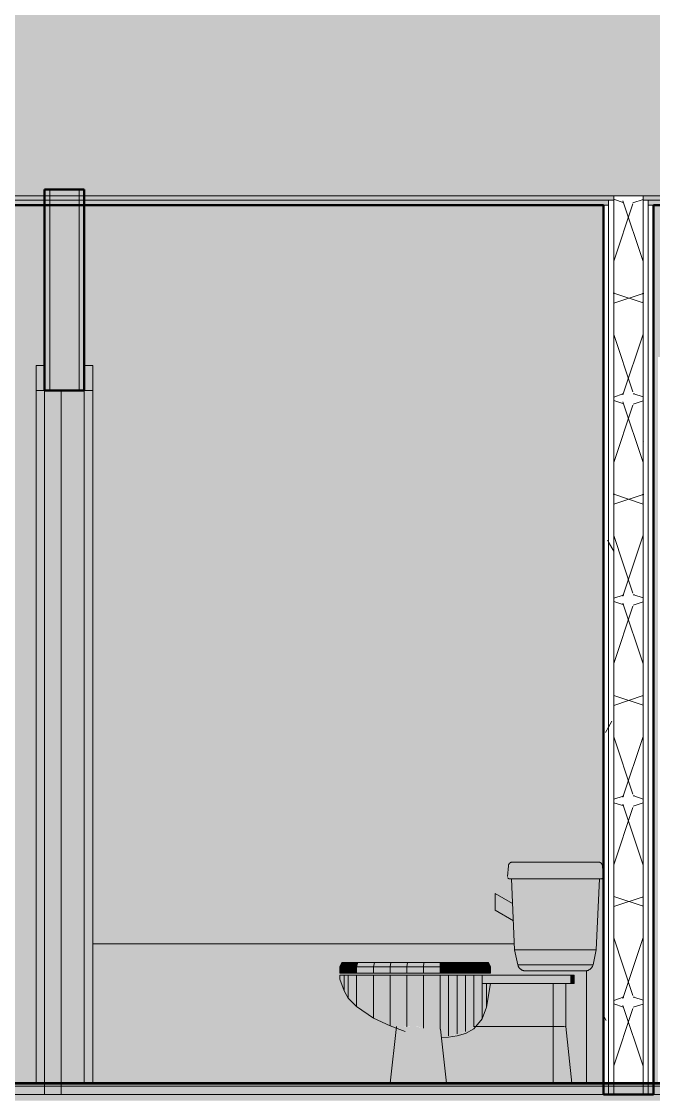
# Model space of a CAD drawing. Header units: inches. Extents: x 9566 to 17067, y -226 to 532.
# Drawn here: x 16125.5 to 16201, y 120 to 248.1 of the extents above; entities that cross this region are included whole.
import ezdxf

# ---------------------------------------------------------------- set-up
doc = ezdxf.new("R2010")
doc.units = ezdxf.units.IN
doc.header["$MEASUREMENT"] = 0
for name, color, linetype, lineweight in [('0-2', 7, 'Continuous', 9), ('0-3', 130, 'Continuous', 5), ('A-AREA-PATT-1', 41, 'Continuous', 9), ('A-AREA-PATT-3', 254, 'Continuous', 9), ('A-DOOR-3', 8, 'Continuous', 9), ('A-DOOR-4', 90, 'Continuous', 20), ('A-DOOR-FRAM-2', 7, 'Continuous', 9), ('A-DOOR-FRAM-3', 8, 'Continuous', 9), ('A-DOOR-FRAM-4', 90, 'Continuous', 20), ('A-FLOR-1', 192, 'Continuous', 5), ('A-FLOR-2', 192, 'Continuous', 50), ('A-FLOR-MCUT', 51, 'Continuous', 13), ('A-FLOR-PATT-1', 8, 'Continuous', 9), ('A-WALL', 113, 'Continuous', 13), ('A-WALL-1', 250, 'Continuous', 50), ('A-WALL-2', 10, 'Continuous', 13), ('A-WALL-PATT-1', 111, 'Continuous', 9), ('I-WALL-2', 2, 'Continuous', 50), ('P-SANR-FIXT-1', 8, 'Continuous', 9), ('P-SANR-FIXT-2', 7, 'Continuous', 9), ('P-SANR-FIXT-4', 50, 'Continuous', 9)]:
    doc.layers.add(name, color=color, linetype=linetype, lineweight=lineweight)
pattern_1 = [(0, (16029.952, 59.024), (38.4, 9.6), [1.584, -27.216, 1.584, -27.216, -153.6]), (0, (16029.952, 59.024), (38.4, 9.6), [-57.6, 1.584, -56.016, 1.584, -27.216, -67.2]), (0, (16029.952, 59.024), (38.4, 9.6), [-144, 1.584, -17.616, 1.584, -46.416]), (120, (16044.352, 63.824), (-27.513844, 28.455376), [1.584, -27.216, 1.584, -27.216, -153.6]), (120, (16044.352, 63.824), (-27.513844, 28.455376), [-57.6, 1.584, -56.016, 1.584, -27.216, -67.2]), (120, (16044.352, 63.824), (-27.513844, 28.455376), [-144, 1.584, -17.616, 1.584, -46.416]), (240, (16049.152, 83.024), (-10.886156, -38.055376), [1.584, -27.216, 1.584, -27.216, -153.6]), (240, (16049.152, 83.024), (-10.886156, -38.055376), [-57.6, 1.584, -56.016, 1.584, -27.216, -67.2]), (240, (16049.152, 83.024), (-10.886156, -38.055376), [-144, 1.584, -17.616, 1.584, -46.416])]
pattern_2 = [(161.57, (16030.552, 59.624), (-4.8003375, -0.0004146), [0, -34.152, 3.792, 0]), (18.43, (16029.352, 59.624), (-4.8003375, 0.0004146), [0, -34.152, 3.792, 0]), (108.43, (16030.552, 59.624), (2.3991322, -12.001051), [11.382, -26.562]), (71.57, (16029.352, 59.624), (2.3991322, 12.001051), [11.382, -26.562])]

# ---------------------------------------------------------------- blocks, each defined once
blk = doc.blocks.new('Single-Flush - 32_ x 84_-1372863-BUILDING SECTION - NORTH_SOUTH - LOOKING WEST')
at = {"layer": 'A-DOOR-3'}
blk.add_hatch(color=256, dxfattribs=at).paths.add_polyline_path([(3357.37, 121.37), (3357.37, 204), (3355.37, 204), (3355.37, 121.37)], flags=0)
at = {"layer": 'A-DOOR-FRAM-3'}
for points in [[(3355.37, 204), (3355.37, 207), (3354.37, 207), (3354.37, 204)], [(3361.12, 204), (3361.12, 207), (3360.12, 207), (3360.12, 204)], [(3355.27, 121.37), (3355.37, 121.37), (3355.37, 204), (3354.37, 204), (3354.37, 121.37)], [(3361.12, 121.37), (3361.12, 204), (3360.12, 204), (3360.12, 121.37)]]:
    blk.add_hatch(color=256, dxfattribs=at).paths.add_polyline_path(points, flags=0)
at = {"layer": 'A-DOOR-4'}
for p, q in [((3357.37, 204), (3355.37, 204)), ((3355.37, 204), (3355.37, 120)), ((3357.37, 120), (3357.37, 204)), ((3355.37, 120), (3357.37, 120))]:
    blk.add_line(p, q, dxfattribs=at)
at = {"layer": 'A-DOOR-FRAM-2'}
for p, q in [((3354.37, 121.37), (3354.37, 204)), ((3360.12, 121.37), (3360.12, 204)), ((3361.12, 204), (3361.12, 121.37))]:
    blk.add_line(p, q, dxfattribs=at)
at = {"layer": 'A-DOOR-FRAM-4'}
for p, q in [((3354.37, 207), (3354.37, 204)), ((3355.37, 207), (3354.37, 207)), ((3355.37, 204), (3355.37, 207)), ((3361.12, 207), (3360.12, 207)), ((3360.12, 207), (3360.12, 204)), ((3361.12, 204), (3361.12, 207)), ((3354.37, 204), (3355.37, 204)), ((3360.12, 204), (3361.12, 204))]:
    blk.add_line(p, q, dxfattribs=at)
blk = doc.blocks.new('Toilet-Domestic-3D - Toilet-Domestic-3D-V63-BUILDING SECTION - NORTH_SOUTH - LOOKING WEST')
at = {"layer": 'P-SANR-FIXT-4'}
for points in [[(3414.2, 146.02), (3414.4, 146.02), (3414.4, 147.29), (3410.78, 147.29), (3410.67, 146.02), (3413.87, 146.02)], [(3414.28, 147.29), (3414.4, 147.29), (3414.4, 147.75), (3411.2, 147.7), (3411.06, 147.65), (3410.89, 147.37), (3410.96, 147.29), (3414.2, 147.29)], [(3421.65, 147.29), (3422.01, 147.29), (3421.93, 147.52), (3421.65, 147.72), (3421.49, 147.75), (3414.4, 147.72), (3414.4, 147.29), (3421.49, 147.29)], [(3422.12, 146.02), (3422.01, 147.29), (3414.4, 147.29), (3414.4, 146.02), (3421.65, 146.02)], [(3412.35, 145.75), (3414.4, 145.78), (3414.4, 146.02), (3410.67, 146.02), (3410.69, 145.92), (3410.88, 145.8), (3410.96, 145.77), (3411.38, 145.75), (3412.27, 145.76)], [(3421.87, 145.75), (3422.06, 145.83), (3422.12, 146.02), (3414.4, 146.02), (3414.4, 145.75), (3421.65, 145.75)], [(3411.75, 137.25), (3414.4, 137.25), (3414.4, 145.75), (3411.15, 145.75), (3411.53, 137.25), (3411.64, 137.25)], [(3420.12, 137.25), (3421.26, 137.25), (3421.65, 145.75), (3414.4, 145.75), (3414.4, 137.25)], [(3411.89, 135.49), (3414.4, 135.54), (3414.4, 137.25), (3411.53, 137.25), (3411.87, 135.59)], [(3416.15, 135.49), (3420.9, 135.49), (3421.26, 137.25), (3414.4, 137.25), (3414.4, 135.49)], [(3391.15, 135.25), (3391.37, 135.75), (3390.9, 135.75), (3390.65, 135.25), (3391.15, 135.25)], [(3391.37, 135.25), (3391.65, 135.25), (3391.85, 135.75), (3391.37, 135.75), (3391.15, 135.25)], [(3392.35, 135.25), (3392.65, 135.25), (3392.81, 135.75), (3391.85, 135.75), (3391.65, 135.25)], [(3394.65, 135.25), (3394.77, 135.75), (3392.81, 135.75), (3392.65, 135.25), (3394.65, 135.25)], [(3395.51, 135.25), (3396.65, 135.25), (3396.74, 135.75), (3394.77, 135.75), (3394.65, 135.25), (3395.05, 135.25)], [(3396.96, 135.25), (3398.65, 135.25), (3398.72, 135.75), (3396.74, 135.75), (3396.65, 135.25), (3396.74, 135.25)], [(3400.66, 135.25), (3400.66, 135.75), (3398.72, 135.75), (3398.65, 135.25), (3400.66, 135.25)], [(3400.66, 135.25), (3402.65, 135.25), (3402.65, 135.75), (3400.7, 135.75)], [(3403.64, 135.25), (3403.58, 135.75), (3402.65, 135.75), (3402.65, 135.25), (3403.61, 135.25)], [(3404.59, 135.25), (3404.65, 135.25), (3404.59, 135.75), (3403.61, 135.75), (3403.64, 135.25), (3404.52, 135.25)], [(3404.65, 135.25), (3405.65, 135.25), (3405.55, 135.75), (3404.59, 135.75), (3404.65, 135.25)], [(3406.49, 135.25), (3406.65, 135.25), (3406.45, 135.75), (3405.55, 135.75), (3405.65, 135.25), (3406.21, 135.25)], [(3406.92, 135.25), (3407.65, 135.25), (3407.43, 135.75), (3406.49, 135.75), (3406.65, 135.25)], [(3408.15, 135.25), (3407.91, 135.75), (3407.43, 135.75), (3407.65, 135.25), (3407.91, 135.25)], [(3408.15, 135.25), (3408.64, 135.25), (3408.4, 135.75), (3407.91, 135.75), (3408.15, 135.25)], [(3391.15, 134.5), (3391.15, 135.25), (3390.65, 135.24), (3390.65, 134.5)], [(3391.15, 134.5), (3391.65, 134.5), (3391.65, 135.25), (3391.15, 135.24)], [(3392.35, 134.5), (3392.65, 134.5), (3392.65, 135.25), (3391.65, 135.25), (3391.65, 134.5)], [(3394.65, 134.5), (3394.65, 135.25), (3392.65, 135.25), (3392.65, 134.5), (3393.08, 134.5)], [(3396.36, 134.5), (3396.65, 134.5), (3396.65, 135.25), (3394.65, 135.25), (3394.65, 134.5), (3395.88, 134.5)], [(3396.96, 134.5), (3398.65, 134.5), (3398.65, 135.25), (3396.65, 135.25), (3396.65, 134.5)], [(3398.9, 134.5), (3400.66, 134.5), (3400.66, 135.25), (3398.65, 135.25), (3398.65, 134.5)], [(3400.83, 134.5), (3402.65, 134.5), (3402.65, 135.25), (3400.66, 135.25), (3400.66, 134.5)], [(3403.64, 134.5), (3403.64, 135.25), (3402.65, 135.24), (3402.65, 134.5), (3403.58, 134.5)], [(3404.65, 134.5), (3404.65, 135.25), (3403.64, 135.25), (3403.64, 134.5), (3404.52, 134.5)], [(3405.33, 134.5), (3405.65, 134.5), (3405.65, 135.25), (3404.65, 135.25), (3404.65, 134.5)], [(3406.65, 134.5), (3406.65, 135.25), (3405.65, 135.25), (3405.65, 134.5), (3406.35, 134.5)], [(3407.13, 134.5), (3407.65, 134.5), (3407.65, 135.25), (3406.65, 135.25), (3406.65, 134.5), (3407.01, 134.5)], [(3407.65, 134.5), (3408.15, 134.5), (3408.15, 135.25), (3407.65, 135.24)], [(3408.15, 134.5), (3408.65, 134.5), (3408.64, 135.25), (3408.15, 135.24)], [(3414.01, 134.75), (3414.4, 134.8), (3414.4, 135.49), (3411.89, 135.49), (3412.17, 135.06), (3412.66, 134.8), (3413.3, 134.78), (3414, 134.75)], [(3414.4, 134.75), (3420.15, 134.8), (3420.36, 134.84), (3420.7, 135.11), (3420.9, 135.49), (3414.4, 135.49), (3414.4, 134.79)], [(3391.15, 132.42), (3391.15, 134.25), (3390.65, 134.25), (3390.66, 133.73), (3391.08, 132.6)], [(3391.65, 131.51), (3391.65, 134.25), (3391.15, 134.25), (3391.15, 132.42), (3391.59, 131.61)], [(3392.65, 130.57), (3392.65, 134.25), (3391.65, 134.25), (3391.65, 131.51), (3392.35, 130.85)], [(3394.65, 129.17), (3394.65, 134.25), (3392.65, 134.25), (3392.65, 130.57), (3394.25, 129.45)], [(3396.65, 128.25), (3396.65, 134.25), (3394.65, 134.25), (3394.65, 129.17), (3396.39, 128.37)], [(3397.43, 127.94), (3397.44, 127.96), (3397.68, 127.96), (3398, 128.03), (3398.65, 128.12), (3398.65, 134.25), (3396.65, 134.25), (3396.65, 128.25), (3396.97, 128.12)], [(3400.66, 127.97), (3400.66, 134.25), (3398.65, 134.25), (3398.65, 128.11), (3398.76, 128.12), (3399.76, 128.1), (3399.86, 128.11)], [(3402.65, 127.83), (3402.65, 134.25), (3400.66, 134.25), (3400.66, 127.97), (3401.15, 127.97), (3402.07, 127.88)], [(3402.77, 126.99), (3403.64, 127.07), (3403.64, 134.25), (3402.65, 134.25), (3402.68, 127.83), (3402.74, 127.24)], [(3403.64, 127.07), (3404.65, 127.22), (3404.65, 134.25), (3403.64, 134.25), (3403.64, 127.24)], [(3404.65, 127.22), (3405.65, 127.52), (3405.65, 134.25), (3404.65, 134.25), (3404.65, 127.26)], [(3405.65, 127.49), (3406.65, 128.07), (3406.65, 134.25), (3405.65, 134.25), (3405.65, 127.52)], [(3406.65, 128.05), (3406.72, 128.12), (3406.88, 128.14), (3407.65, 129.09), (3407.65, 134.25), (3406.65, 134.25), (3406.65, 128.07)], [(3406.88, 128.12), (3416.15, 128.12), (3416.15, 133.25), (3408.65, 133.25), (3408.11, 130.31), (3407.65, 129.04), (3406.92, 128.17)], [(3410.56, 133.25), (3418.2, 133.25), (3418.2, 134.25), (3407.65, 134.25), (3407.65, 133.25), (3408.92, 133.25)], [(3407.65, 129.09), (3408.15, 130.61), (3408.15, 133.25), (3407.65, 133.2), (3407.65, 129.51)], [(3408.15, 130.47), (3408.6, 133.25), (3408.15, 133.25), (3408.15, 130.93)], [(3417.45, 128.12), (3417.61, 128.12), (3417.61, 133.25), (3416.15, 133.25), (3416.15, 128.12), (3417.32, 128.12)], [(3418.2, 133.25), (3418.65, 133.25), (3418.65, 134.25), (3418.2, 134.25)], [(3396.66, 121.37), (3401.15, 121.37), (3401.12, 127.97), (3400.66, 127.97), (3399.63, 128.1), (3397.89, 128.04), (3397.51, 127.96), (3397.43, 127.96), (3396.87, 123.13)], [(3403.38, 121.37), (3416.15, 121.37), (3416.15, 128.12), (3406.72, 128.12), (3406.53, 127.98), (3405.54, 127.46), (3404.37, 127.16), (3402.77, 126.99), (3403.17, 123.37)], [(3418.12, 121.37), (3418.33, 121.37), (3417.61, 128.12), (3416.15, 128.12), (3416.15, 121.37), (3418.11, 121.37)], [(3403.38, 121.37), (3402.65, 127.83), (3401.15, 127.97), (3401.15, 121.37), (3402.8, 121.37)]]:
    blk.add_hatch(color=256, dxfattribs=at).paths.add_polyline_path(points, flags=0)
at = {"layer": 'P-SANR-FIXT-2'}
for p, q in [((3410.78, 147.29), (3410.67, 146.02)), ((3411.65, 147.75), (3412.15, 147.75)), ((3411.65, 147.75), (3412.15, 147.75)), ((3413.19, 147.75), (3413.9, 147.75)), ((3413.19, 147.75), (3413.9, 147.75)), ((3421.51, 147.75), (3414.4, 147.75)), ((3422.12, 146.02), (3422.01, 147.29)), ((3411.15, 145.75), (3411.53, 137.25)), ((3411.55, 145.75), (3412.34, 145.75)), ((3414.4, 145.75), (3421.87, 145.75)), ((3421.26, 137.25), (3421.65, 145.75)), ((3411.53, 137.25), (3411.89, 135.49)), ((3411.53, 137.25), (3414.4, 137.25)), ((3414.4, 137.25), (3421.26, 137.25)), ((3420.9, 135.49), (3421.26, 137.25)), ((3390.9, 135.75), (3390.65, 135.24)), ((3390.9, 135.75), (3391.37, 135.75)), ((3391.37, 135.75), (3391.15, 135.24)), ((3391.37, 135.75), (3391.85, 135.75)), ((3391.85, 135.75), (3391.65, 135.25)), ((3391.85, 135.75), (3392.81, 135.75)), ((3392.81, 135.75), (3392.65, 135.25)), ((3392.81, 135.75), (3394.77, 135.75)), ((3394.77, 135.75), (3394.65, 135.25)), ((3394.77, 135.75), (3396.74, 135.75)), ((3396.74, 135.75), (3396.65, 135.25)), ((3396.74, 135.75), (3398.72, 135.75)), ((3398.72, 135.75), (3398.65, 135.25)), ((3398.72, 135.75), (3400.7, 135.75)), ((3400.7, 135.75), (3400.66, 135.25)), ((3400.7, 135.75), (3402.65, 135.75)), ((3402.65, 135.75), (3403.61, 135.75)), ((3402.65, 135.75), (3402.65, 135.25)), ((3403.61, 135.75), (3404.59, 135.75)), ((3403.61, 135.75), (3403.64, 135.25)), ((3404.59, 135.75), (3405.55, 135.75)), ((3404.59, 135.75), (3404.65, 135.25)), ((3405.55, 135.75), (3406.49, 135.75)), ((3405.55, 135.75), (3405.65, 135.25)), ((3406.65, 135.25), (3406.49, 135.75)), ((3406.49, 135.75), (3407.43, 135.75)), ((3407.43, 135.75), (3407.91, 135.75)), ((3407.43, 135.75), (3407.65, 135.24)), ((3407.91, 135.75), (3408.4, 135.75)), ((3407.91, 135.75), (3408.15, 135.24)), ((3408.4, 135.75), (3408.65, 135.24)), ((3390.65, 135.25), (3391.15, 135.25)), ((3390.65, 135.25), (3390.65, 134.5)), ((3391.15, 135.24), (3390.65, 135.24)), ((3391.15, 134.5), (3390.65, 134.5)), ((3391.15, 135.25), (3391.65, 135.25)), ((3391.65, 135.24), (3391.15, 135.24)), ((3391.15, 135.24), (3391.15, 134.5)), ((3391.65, 134.5), (3391.15, 134.5)), ((3391.65, 135.25), (3392.65, 135.25)), ((3392.65, 135.24), (3391.65, 135.24)), ((3391.65, 135.24), (3391.65, 134.5)), ((3392.65, 134.5), (3391.65, 134.5)), ((3392.65, 135.25), (3394.65, 135.25)), ((3392.65, 135.25), (3392.65, 134.5)), ((3394.65, 135.24), (3392.65, 135.24)), ((3394.65, 134.5), (3392.65, 134.5)), ((3394.65, 135.25), (3396.65, 135.25)), ((3394.65, 135.25), (3394.65, 134.5)), ((3396.65, 135.24), (3394.65, 135.24)), ((3396.65, 134.5), (3394.65, 134.5)), ((3396.65, 135.25), (3398.65, 135.25)), ((3398.65, 135.24), (3396.65, 135.24)), ((3396.65, 135.24), (3396.65, 134.5)), ((3398.65, 134.5), (3396.65, 134.5)), ((3398.65, 135.25), (3400.66, 135.25)), ((3400.66, 135.24), (3398.65, 135.24)), ((3398.65, 135.24), (3398.65, 134.5)), ((3400.66, 134.5), (3398.65, 134.5)), ((3400.66, 135.25), (3402.65, 135.25)), ((3400.66, 135.25), (3400.66, 134.5)), ((3402.65, 135.24), (3400.66, 135.24)), ((3402.65, 134.5), (3400.66, 134.5)), ((3402.65, 135.25), (3403.64, 135.25)), ((3403.64, 135.24), (3402.65, 135.24)), ((3402.65, 135.24), (3402.65, 134.5)), ((3403.64, 134.5), (3402.65, 134.5)), ((3403.64, 135.25), (3404.65, 135.25)), ((3404.65, 135.24), (3403.64, 135.24)), ((3403.64, 135.24), (3403.64, 134.5)), ((3404.65, 134.5), (3403.64, 134.5)), ((3404.65, 135.25), (3405.65, 135.25)), ((3405.65, 135.24), (3404.65, 135.24)), ((3404.65, 135.24), (3404.65, 134.5)), ((3405.65, 134.5), (3404.65, 134.5)), ((3405.65, 135.25), (3406.65, 135.25)), ((3406.65, 135.24), (3405.65, 135.24)), ((3405.65, 135.24), (3405.65, 134.5)), ((3406.65, 134.5), (3405.65, 134.5)), ((3406.65, 135.25), (3407.65, 135.25)), ((3407.65, 135.24), (3406.65, 135.24)), ((3406.65, 134.5), (3406.65, 135.24)), ((3407.65, 134.5), (3406.65, 134.5)), ((3407.65, 135.25), (3408.15, 135.25)), ((3408.15, 135.24), (3407.65, 135.24)), ((3407.65, 135.24), (3407.65, 134.5)), ((3408.15, 134.5), (3407.65, 134.5)), ((3408.15, 135.25), (3408.65, 135.25)), ((3408.65, 135.24), (3408.15, 135.24)), ((3408.15, 135.24), (3408.15, 134.5)), ((3408.65, 134.5), (3408.15, 134.5)), ((3408.65, 135.25), (3408.65, 134.5)), ((3411.89, 135.49), (3414.4, 135.49)), ((3413.65, 134.75), (3413.99, 134.75)), ((3413.99, 134.75), (3413.65, 134.75)), ((3414.4, 135.49), (3420.9, 135.49)), ((3414.4, 134.75), (3419.94, 134.75)), ((3390.65, 134.25), (3391.15, 134.25)), ((3390.65, 134.25), (3390.65, 133.75)), ((3390.65, 133.75), (3391.15, 132.38)), ((3391.15, 134.25), (3391.65, 134.25)), ((3391.15, 134.25), (3391.15, 132.42)), ((3391.65, 134.25), (3392.65, 134.25)), ((3391.65, 134.25), (3391.65, 131.51)), ((3392.65, 134.25), (3394.65, 134.25)), ((3392.65, 134.25), (3392.65, 130.57)), ((3394.65, 134.25), (3396.65, 134.25)), ((3394.65, 134.25), (3394.65, 129.17)), ((3396.65, 134.25), (3398.65, 134.25)), ((3396.65, 134.25), (3396.65, 128.25)), ((3398.65, 134.25), (3400.66, 134.25)), ((3398.65, 134.25), (3398.65, 128.09)), ((3400.66, 134.25), (3402.65, 134.25)), ((3400.66, 134.25), (3400.66, 127.93)), ((3402.65, 134.25), (3403.64, 134.25)), ((3402.65, 134.25), (3402.65, 127.79)), ((3403.64, 134.25), (3404.65, 134.25)), ((3403.64, 134.25), (3403.64, 127.02)), ((3404.65, 134.25), (3405.65, 134.25)), ((3404.65, 134.25), (3404.65, 127.26)), ((3405.65, 134.25), (3406.65, 134.25)), ((3405.65, 134.25), (3405.65, 127.52)), ((3406.65, 134.25), (3407.65, 134.25)), ((3406.65, 134.25), (3406.65, 128.07)), ((3407.65, 134.25), (3418.2, 134.25)), ((3407.65, 134.25), (3407.65, 133.25)), ((3418.2, 133.25), (3407.65, 133.25)), ((3407.65, 133.24), (3407.65, 129.09)), ((3408.65, 133.25), (3408.15, 130.41)), ((3408.15, 130.41), (3408.65, 133.25)), ((3408.15, 133.24), (3408.15, 130.47)), ((3416.15, 128.12), (3416.15, 133.25)), ((3416.15, 128.12), (3416.15, 133.25)), ((3417.65, 128.12), (3417.65, 133.25)), ((3418.2, 134.25), (3418.65, 134.25)), ((3418.65, 133.25), (3418.2, 133.25)), ((3418.65, 133.25), (3418.65, 134.25)), ((3391.15, 132.38), (3391.65, 131.51)), ((3391.65, 131.51), (3392.65, 130.51)), ((3392.65, 130.51), (3394.65, 129.12)), ((3408.15, 130.41), (3407.65, 129.04)), ((3407.65, 129.04), (3408.15, 130.41)), ((3394.65, 129.12), (3396.65, 128.19)), ((3396.65, 128.19), (3398.45, 127.53)), ((3397.4, 128.12), (3396.66, 121.37)), ((3406.65, 127.85), (3407.65, 129.04)), ((3416.15, 128.12), (3406.69, 128.12)), ((3407.65, 129.04), (3406.88, 128.12)), ((3406.88, 128.12), (3416.15, 128.12)), ((3416.15, 121.37), (3416.15, 128.12)), ((3416.8, 128.12), (3416.15, 128.12)), ((3416.15, 128.12), (3416.15, 121.37)), ((3417.05, 128.12), (3416.81, 128.12)), ((3417.32, 128.12), (3417.05, 128.12)), ((3417.45, 128.12), (3417.35, 128.12)), ((3417.65, 128.12), (3417.53, 128.12)), ((3418.38, 121.37), (3417.65, 128.12)), ((3402.68, 127.82), (3403.38, 121.37)), ((3402.8, 126.76), (3403.64, 126.84)), ((3403.64, 126.84), (3404.65, 127.01)), ((3404.65, 127.01), (3405.65, 127.28)), ((3405.65, 127.28), (3406.65, 127.85))]:
    blk.add_line(p, q, dxfattribs=at)
at = {"layer": 'P-SANR-FIXT-2', "flags": 128}
for points in [[(3410.78, 147.29), (3410.78, 147.31), (3410.79, 147.33), (3410.79, 147.35), (3410.8, 147.37), (3410.8, 147.39), (3410.81, 147.41), (3410.81, 147.43), (3410.82, 147.45), (3410.83, 147.47), (3410.84, 147.48), (3410.85, 147.5), (3410.86, 147.52), (3410.87, 147.54), (3410.88, 147.55), (3410.89, 147.57), (3410.91, 147.58), (3410.92, 147.6), (3410.93, 147.61), (3410.95, 147.62), (3410.96, 147.64), (3410.98, 147.65), (3411, 147.66), (3411.01, 147.67), (3411.03, 147.68), (3411.05, 147.69), (3411.07, 147.7), (3411.08, 147.71), (3411.1, 147.72), (3411.12, 147.72), (3411.14, 147.73), (3411.16, 147.74), (3411.18, 147.74), (3411.2, 147.74), (3411.22, 147.75), (3411.24, 147.75), (3411.26, 147.75), (3411.28, 147.75), (3411.28, 147.75)], [(3411.28, 147.75), (3411.28, 147.75), (3411.29, 147.75), (3411.3, 147.75), (3411.32, 147.75), (3411.34, 147.75), (3411.37, 147.75), (3411.4, 147.75), (3411.44, 147.75), (3411.48, 147.75), (3411.53, 147.75), (3411.58, 147.75), (3411.63, 147.75)], [(3414.4, 147.75), (3414.27, 147.75), (3414.15, 147.75), (3414.02, 147.75), (3413.9, 147.75), (3413.78, 147.75), (3413.66, 147.75), (3413.54, 147.75), (3413.42, 147.75), (3413.3, 147.75), (3413.18, 147.75), (3413.07, 147.75), (3412.96, 147.75), (3412.85, 147.75), (3412.74, 147.75), (3412.64, 147.75), (3412.54, 147.75), (3412.44, 147.75), (3412.34, 147.75), (3412.25, 147.75), (3412.16, 147.75), (3412.08, 147.75), (3412, 147.75), (3411.92, 147.75), (3411.84, 147.75), (3411.77, 147.75), (3411.71, 147.75), (3411.65, 147.75), (3411.59, 147.75), (3411.54, 147.75), (3411.49, 147.75), (3411.45, 147.75), (3411.41, 147.75), (3411.38, 147.75), (3411.35, 147.75), (3411.33, 147.75), (3411.31, 147.75), (3411.29, 147.75), (3411.28, 147.75), (3411.28, 147.75), (3411.28, 147.75)], [(3410.92, 145.75), (3410.91, 145.75), (3410.9, 145.75), (3410.89, 145.75), (3410.88, 145.75), (3410.87, 145.75), (3410.86, 145.76), (3410.85, 145.76), (3410.84, 145.76), (3410.83, 145.77), (3410.82, 145.77), (3410.81, 145.77), (3410.8, 145.78), (3410.8, 145.78), (3410.79, 145.79), (3410.78, 145.79), (3410.77, 145.8), (3410.76, 145.81), (3410.76, 145.81), (3410.75, 145.82), (3410.74, 145.83), (3410.73, 145.83), (3410.73, 145.84), (3410.72, 145.85), (3410.72, 145.86), (3410.71, 145.86), (3410.7, 145.87), (3410.7, 145.88), (3410.7, 145.89)], [(3411, 145.75), (3410.97, 145.75), (3410.95, 145.75), (3410.93, 145.75), (3410.92, 145.75), (3410.92, 145.75), (3410.92, 145.75)], [(3410.92, 145.75), (3410.92, 145.75), (3410.93, 145.75), (3410.95, 145.75), (3410.96, 145.75), (3410.99, 145.75), (3411.02, 145.75), (3411.06, 145.75), (3411.1, 145.75), (3411.14, 145.75), (3411.19, 145.75), (3411.25, 145.75), (3411.31, 145.75), (3411.38, 145.75), (3411.45, 145.75), (3411.53, 145.75), (3411.61, 145.75), (3411.69, 145.75), (3411.78, 145.75), (3411.88, 145.75), (3411.97, 145.75), (3412.08, 145.75), (3412.18, 145.75), (3412.29, 145.75), (3412.4, 145.75), (3412.52, 145.75), (3412.64, 145.75), (3412.76, 145.75), (3412.88, 145.75), (3413.01, 145.75), (3413.14, 145.75), (3413.27, 145.75), (3413.4, 145.75), (3413.53, 145.75), (3413.67, 145.75), (3413.81, 145.75), (3413.94, 145.75), (3414.08, 145.75), (3414.22, 145.75), (3414.36, 145.75), (3414.4, 145.75)], [(3412.86, 134.75), (3412.82, 134.75), (3412.78, 134.75), (3412.74, 134.76), (3412.7, 134.76), (3412.66, 134.77), (3412.62, 134.78), (3412.58, 134.79), (3412.55, 134.8), (3412.51, 134.81), (3412.47, 134.83), (3412.43, 134.85), (3412.4, 134.86), (3412.36, 134.88), (3412.33, 134.9), (3412.3, 134.92), (3412.26, 134.95), (3412.23, 134.97), (3412.2, 135), (3412.17, 135.03), (3412.14, 135.05), (3412.12, 135.08), (3412.09, 135.11), (3412.06, 135.14), (3412.04, 135.18), (3412.02, 135.21), (3412, 135.24), (3411.98, 135.28), (3411.96, 135.31), (3411.94, 135.35), (3411.93, 135.39), (3411.91, 135.43)], [(3413.21, 134.75), (3413.17, 134.75), (3413.14, 134.75), (3413.1, 134.75), (3413.07, 134.75), (3413.04, 134.75), (3413.01, 134.75), (3412.99, 134.75), (3412.96, 134.75), (3412.94, 134.75), (3412.92, 134.75), (3412.91, 134.75), (3412.89, 134.75), (3412.88, 134.75), (3412.87, 134.75), (3412.87, 134.75), (3412.86, 134.75), (3412.86, 134.75)], [(3412.86, 134.75), (3412.86, 134.75), (3412.86, 134.75), (3412.87, 134.75), (3412.88, 134.75), (3412.89, 134.75), (3412.9, 134.75), (3412.92, 134.75), (3412.94, 134.75), (3412.96, 134.75), (3412.98, 134.75), (3413.01, 134.75), (3413.03, 134.75), (3413.06, 134.75), (3413.09, 134.75), (3413.13, 134.75), (3413.16, 134.75), (3413.2, 134.75), (3413.24, 134.75), (3413.28, 134.75), (3413.33, 134.75), (3413.37, 134.75), (3413.42, 134.75), (3413.47, 134.75), (3413.52, 134.75), (3413.57, 134.75), (3413.62, 134.75), (3413.67, 134.75), (3413.73, 134.75), (3413.78, 134.75), (3413.84, 134.75), (3413.9, 134.75), (3413.96, 134.75), (3414.02, 134.75), (3414.08, 134.75), (3414.14, 134.75), (3414.2, 134.75), (3414.26, 134.75), (3414.32, 134.75), (3414.38, 134.75), (3414.4, 134.75)], [(3413.63, 134.75), (3413.58, 134.75), (3413.53, 134.75), (3413.48, 134.75), (3413.43, 134.75), (3413.38, 134.75), (3413.34, 134.75)], [(3413.97, 134.75), (3413.91, 134.75), (3413.86, 134.75), (3413.8, 134.75)]]:
    blk.add_lwpolyline(points, dxfattribs=at)
at = {"layer": 'P-SANR-FIXT-2'}
for points, knots in [([(3422.01, 147.29), (3422.01, 147.33), (3421.99, 147.4), (3421.97, 147.46), (3421.95, 147.5), (3421.93, 147.53), (3421.9, 147.57), (3421.85, 147.62), (3421.8, 147.66), (3421.75, 147.69), (3421.7, 147.72), (3421.62, 147.74), (3421.56, 147.75), (3421.51, 147.75)], [0, 0, 0, 0, 0.166667, 0.25, 0.291667, 0.333333, 0.416667, 0.5, 0.583333, 0.666667, 0.75, 0.833333, 1, 1, 1, 1]), ([(3421.87, 145.75), (3421.89, 145.75), (3421.92, 145.75), (3421.95, 145.76), (3421.98, 145.77), (3422, 145.78), (3422.02, 145.8), (3422.04, 145.81), (3422.05, 145.82), (3422.06, 145.83), (3422.07, 145.84), (3422.08, 145.85), (3422.09, 145.87), (3422.1, 145.9), (3422.12, 145.93), (3422.12, 145.97), (3422.13, 146), (3422.12, 146.02)], [0, 0, 0, 0, 0.125, 0.1875, 0.25, 0.3125, 0.375, 0.4375, 0.46875, 0.5, 0.53125, 0.5625, 0.625, 0.6875, 0.75, 0.875, 1, 1, 1, 1]), ([(3419.94, 134.75), (3420.01, 134.75), (3420.12, 134.76), (3420.26, 134.8), (3420.36, 134.84), (3420.45, 134.89), (3420.54, 134.96), (3420.63, 135.03), (3420.7, 135.11), (3420.77, 135.19), (3420.84, 135.32), (3420.88, 135.42), (3420.9, 135.49)], [0, 0, 0, 0, 0.166667, 0.25, 0.333333, 0.416667, 0.5, 0.583333, 0.666667, 0.75, 0.833333, 1, 1, 1, 1])]:
    blk.add_open_spline(points, degree=3, knots=knots, dxfattribs=at)
blk = doc.blocks.new('Bath Tub - Maestro - 60_x30_-V64-BUILDING SECTION - NORTH_SOUTH - LOOKING WEST')
at = {"layer": 'P-SANR-FIXT-1'}
blk.add_hatch(color=256, dxfattribs=at).paths.add_polyline_path([(3411.38, 140.74), (3411.28, 142.79), (3409.19, 144), (3409.19, 142), (3411.31, 140.78)], flags=0)
h = blk.add_hatch(color=256, dxfattribs=at)
h.paths.add_polyline_path([(3418.33, 121.37), (3420.12, 121.37), (3420.12, 134.79), (3419.94, 134.75), (3412.66, 134.8), (3412.25, 135.01), (3412.16, 135.09), (3411.99, 135.31), (3411.86, 135.67), (3411.53, 137.25), (3411.5, 138), (3361.12, 138), (3361.12, 121.37), (3396.66, 121.37), (3397.43, 127.94), (3396.39, 128.37), (3394.65, 129.17), (3392.65, 130.57), (3391.59, 131.61), (3391.01, 132.79), (3390.65, 133.9), (3390.65, 134.25), (3418.65, 134.25), (3418.65, 133.25), (3417.61, 133.25), (3417.66, 127.96), (3418.12, 123.4)], flags=0)
h.paths.add_polyline_path([(3406.87, 128.12), (3406.92, 128.17), (3407.67, 129.09), (3408.17, 130.53), (3408.09, 130.31), (3407.6, 129.04), (3406.88, 128.14)], flags=0)
h.paths.add_polyline_path([(3407.13, 134.5), (3390.65, 134.5), (3390.65, 135.25), (3390.9, 135.75), (3408.4, 135.75), (3408.65, 135.24), (3408.65, 134.5), (3407.41, 134.5)], flags=0)
at = {"layer": 'P-SANR-FIXT-2'}
for p, q in [((3409.19, 144), (3409.19, 142)), ((3411.28, 142.79), (3409.19, 144)), ((3409.19, 142), (3411.38, 140.74)), ((3361.12, 138), (3411.5, 138)), ((3420.12, 134.8), (3420.12, 121.37))]:
    blk.add_line(p, q, dxfattribs=at)
blk = doc.blocks.new('1750 Ox - Unit Layouts_rvt-2-BUILDING SECTION - NORTH_SOUTH - LOOKING WEST')
at = {"layer": 'A-WALL-1'}
for p, q in [((3355.37, 228), (3355.37, 204)), ((3360.12, 228), (3355.37, 228)), ((3360.12, 204), (3360.12, 228)), ((3355.37, 204), (3360.12, 204))]:
    blk.add_line(p, q, dxfattribs=at)
at = {"layer": 'A-WALL-2'}
for p, q in [((3356, 228), (3356, 204)), ((3359.5, 228), (3359.5, 204)), ((3360.12, 204), (3360.12, 121.37))]:
    blk.add_line(p, q, dxfattribs=at)
at = {"layer": '0-2'}
for name in ['Single-Flush - 32_ x 84_-1372863-BUILDING SECTION - NORTH_SOUTH - LOOKING WEST', 'Toilet-Domestic-3D - Toilet-Domestic-3D-V63-BUILDING SECTION - NORTH_SOUTH - LOOKING WEST', 'Bath Tub - Maestro - 60_x30_-V64-BUILDING SECTION - NORTH_SOUTH - LOOKING WEST']:
    blk.add_blockref(name, (0, 0), dxfattribs=at)

msp = doc.modelspace()

# ---------------------------------------------------------------- hatches: boundary and pattern name
at = {"layer": 'A-AREA-PATT-1'}
h = msp.add_hatch(color=256, dxfattribs=at)
h.paths.add_polyline_path([(16194.9698, 146.0218), (16194.9698, 226.125), (15912.9698, 226.125), (15912.9698, 216), (16006.9146, 216), (16006.9146, 154.5), (16024.4661, 154.5), (16024.4661, 121.375), (16027.9698, 121.375), (16027.9698, 208), (16066.9146, 208), (16066.9146, 121.375), (16076.1922, 121.375), (16076.1922, 202.75), (16123.6922, 202.75), (16123.6922, 121.375), (16127.2198, 121.375), (16127.2198, 207), (16128.2198, 207), (16128.2198, 204), (16130.2198, 204), (16130.2198, 121.375), (16132.9698, 121.375), (16132.9698, 207), (16133.9698, 207), (16133.9698, 138), (16184.3458, 138), (16184.2214, 140.7378), (16182.0323, 142), (16182.0323, 144), (16184.128, 142.7916), (16183.9935, 145.75), (16183.7294, 145.7997), (16183.654, 145.8799), (16183.5296, 145.9196), (16183.5296, 146.1626), (16183.6286, 147.2936), (16183.7713, 147.3308), (16183.7405, 147.3938), (16183.9072, 147.65), (16184.2693, 147.7292), (16184.9083, 147.75), (16194.4935, 147.7164), (16194.5977, 147.6901), (16194.7781, 147.5248), (16194.8585, 147.2936), (16194.9574, 146.1626)], flags=0)
h.paths.add_polyline_path([(16194.9698, 121.375), (16194.9574, 145.9196), (16194.8214, 145.7712), (16194.4935, 145.75), (16194.1072, 137.25), (16193.662, 135.3276), (16193.5473, 135.1072), (16193.2038, 134.8437), (16192.9698, 134.75), (16192.9698, 121.375), (16194.3367, 121.375)], flags=0)
h.paths.add_polyline_path([(16184.4941, 145.75), (16184.4889, 145.7629), (16184.4889, 145.75)], flags=0)
h.paths.add_polyline_path([(15921.9146, 154.5), (15953.9433, 154.5), (15953.8991, 156), (15952.6933, 156), (15952.6933, 156.5), (15962.6933, 156.5), (15962.7467, 159), (15964.6933, 159), (15964.6933, 156.5), (15967.1933, 156.5), (15967.2428, 157.5), (15967.3183, 157.5), (15967.3706, 166.5312), (15967.4137, 166.6196), (15967.5306, 166.7129), (15967.6933, 166.75), (15967.8808, 166.6931), (15968.016, 166.5312), (15968.0557, 166.4266), (15968.0458, 165.7754), (15968.0683, 157.5), (15968.1933, 157.5), (15968.1933, 156.5), (15970.6933, 156.5), (15970.7467, 159), (15971.1646, 159), (15971.1646, 180), (15912.9698, 180), (15912.9698, 154.5)], flags=0)
at = {"layer": 'A-AREA-PATT-3'}
h = msp.add_hatch(color=256, dxfattribs=at)
h.paths.add_polyline_path([(16201.5198, 121.375), (16201.5198, 208), (16241.5198, 208), (16241.5198, 121.375), (16281.5948, 121.375), (16281.5948, 207), (16322.1448, 207), (16322.1448, 216), (16450.531, 216), (16450.531, 180), (16357.8948, 180), (16357.8948, 154.5), (16361.1448, 154.5), (16361.1448, 161), (16385.1448, 161), (16385.1448, 154.5), (16418.604, 154.5), (16418.604, 156), (16417.354, 156), (16417.354, 156.5), (16435.1291, 156.5), (16435.1291, 159), (16435.729, 159), (16435.6851, 164.0954), (16435.5044, 164.7822), (16434.9956, 165.4518), (16434.3116, 165.8592), (16433.604, 166), (16432.6553, 165.9853), (16431.8218, 165.7754), (16431.1522, 165.2666), (16430.7448, 164.5827), (16430.604, 163.875), (16430.5669, 162.5), (16429.854, 162.5), (16429.8911, 164.0617), (16430.1456, 165.084), (16430.8088, 165.9833), (16431.6518, 166.5357), (16432.729, 166.75), (16433.7907, 166.7129), (16434.7743, 166.4843), (16435.7123, 165.7952), (16436.2601, 164.9752), (16436.479, 163.875), (16436.479, 159), (16437.0789, 159), (16437.0789, 156.5), (16438.354, 156.5), (16438.354, 156), (16434.104, 156), (16434.104, 154.5), (16451.1448, 154.5), (16451.1448, 149.036), (16462.7674, 149.036), (16463.0715, 148.8604), (16463.0715, 148.7829), (16463.2142, 149.5918), (16463.0216, 149.6603), (16462.8959, 149.786), (16463.5608, 153.9837), (16463.9183, 154.0895), (16464.1813, 154.1175), (16464.4987, 154.0837), (16464.8018, 153.9837), (16464.8018, 153.7337), (16464.6485, 152.8642), (16464.8018, 152.8372), (16463.8607, 147.5), (16462.6245, 147.5), (16464.2303, 127.219), (16464.3417, 127.219), (16464.3417, 125.8115), (16464.693, 121.375), (16521.6698, 121.375), (16521.6698, 157.5), (16541.1595, 157.5), (16541.1595, 171), (16579.1595, 171), (16579.1595, 157.5), (16605.6698, 157.5), (16605.6698, 121.375), (16630.6948, 121.375), (16630.6948, 226.125), (16200.9698, 226.125), (16200.9784, 121.375)], flags=0)
h.paths.add_polyline_path([(16461.1615, 121.375), (16463.9073, 121.375), (16463.5033, 125.219), (16451.1448, 125.219), (16451.1448, 121.375)], flags=0)
h.paths.add_polyline_path([(16319.7573, 121.375), (16320.5948, 121.375), (16320.5948, 204), (16284.5948, 204), (16284.5948, 203), (16319.7573, 203), (16319.7573, 122.8694)], flags=0)
h.paths.add_polyline_path([(16463.3982, 126.219), (16461.1615, 147.5), (16451.1448, 147.5), (16451.1448, 126.219), (16461.1615, 126.219)], flags=0)
h.paths.add_polyline_path([(16478.6065, 132), (16474.6065, 132), (16474.6065, 169.5), (16480.6065, 169.5), (16481.4357, 166.8594), (16481.9382, 164.1376), (16482.1065, 161.125), (16481.9614, 157.75), (16509.6065, 157.75), (16509.6065, 153.1583), (16510.6065, 153), (16510.6065, 150), (16509.6065, 150), (16509.6065, 132), (16487.3725, 132)], flags=0)
at = {"layer": 'A-FLOR-1'}
h = msp.add_hatch(color=256, dxfattribs=at)
h.paths.add_polyline_path([(15752.3999, 226.75), (15908.2198, 226.75), (15908.2198, 227.25), (15623.7198, 227.25), (15623.7404, 226.75), (15747.6499, 226.75)], flags=0)
h.paths.add_polyline_path([(14873.7948, 226.75), (15620.2198, 226.75), (15620.2198, 227.25), (14843.0198, 227.2465), (14843.0198, 226.75), (14873.7398, 226.75)], flags=0)
h.paths.add_polyline_path([(16609.638, 226.75), (16631.3198, 226.75), (16631.3198, 227.25), (16199.7198, 227.25), (16199.7198, 226.75), (16603.5698, 226.75)], flags=0)
h.paths.add_polyline_path([(16187.0507, 226.75), (16196.2198, 226.75), (16196.2198, 227.25), (15911.7198, 227.25), (15911.7198, 226.75), (16181.7698, 226.75)], flags=0)
h = msp.add_hatch(color=256, dxfattribs=at)
h.paths.add_polyline_path([(14873.7948, 121.25), (15051.2904, 121.25), (15051.2904, 121.375), (14864.0198, 121.375), (14864.0198, 121.25), (14869.0997, 121.25)], flags=0)
h.paths.add_polyline_path([(16630.6948, 121.25), (16631.3198, 121.25), (16631.3198, 121.375), (16605.6698, 121.375), (16605.6698, 121.25), (16625.1667, 121.25)], flags=0)
h.paths.add_polyline_path([(15531.3117, 121.25), (15620.2198, 121.25), (15620.2198, 121.375), (15449.0911, 121.375), (15449.0911, 121.25), (15528.3172, 121.25)], flags=0)
h.paths.add_polyline_path([(16493.0622, 121.25), (16521.6698, 121.25), (16521.6698, 121.375), (16464.693, 121.375), (16464.7029, 121.25), (16478.6065, 121.25)], flags=0)
h.paths.add_polyline_path([(16463.9205, 121.25), (16463.9073, 121.375), (16451.1448, 121.375), (16451.1448, 121.25), (16463.9183, 121.25)], flags=0)
h.paths.add_polyline_path([(16415.1777, 121.25), (16415.1777, 121.375), (16323.5948, 121.375), (16323.5948, 121.25), (16412.9163, 121.25)], flags=0)
h.paths.add_polyline_path([(16319.7573, 121.25), (16320.5948, 121.25), (16320.5948, 121.375), (16284.5948, 121.375), (16284.5948, 121.25), (16319.7104, 121.25)], flags=0)
h.paths.add_polyline_path([(15623.7198, 121.25), (15794.8484, 121.25), (15794.8484, 121.375), (15623.7198, 121.3415)], flags=0)
h.paths.add_polyline_path([(16281.4539, 121.25), (16281.5948, 121.25), (16281.5948, 121.375), (16199.7198, 121.375), (16199.7198, 121.25), (16281.3698, 121.25)], flags=0)
h.paths.add_polyline_path([(16194.9698, 121.25), (16196.2198, 121.25), (16196.2198, 121.375), (16024.4661, 121.375), (16024.4661, 121.25), (16194.3367, 121.25)], flags=0)
h.paths.add_polyline_path([(15330.9698, 121.25), (15332.2198, 121.25), (15332.2198, 121.375), (15220.5198, 121.375), (15220.5198, 121.25), (15327.3041, 121.25)], flags=0)
h.paths.add_polyline_path([(15213.7698, 121.25), (15217.0198, 121.25), (15217.0198, 121.375), (15213.7698, 121.375)], flags=0)
h.paths.add_polyline_path([(15186.0198, 121.25), (15186.0198, 121.375), (15185.7698, 121.375), (15185.7698, 121.25)], flags=0)
h.paths.add_polyline_path([(15184.7698, 121.25), (15184.7698, 121.375), (15123.2904, 121.375), (15123.2904, 121.25), (15152.4403, 121.25)], flags=0)
h.paths.add_polyline_path([(15054.7904, 121.25), (15119.7904, 121.25), (15119.7904, 121.375), (15054.7904, 121.375)], flags=0)
h = msp.add_hatch(color=256, dxfattribs=at)
h.paths.add_polyline_path([(14873.7948, 121), (15184.7698, 121), (15184.7698, 121.25), (14864.0198, 121.25), (14864.0198, 121), (14869.0887, 121)], flags=0)
h.paths.add_polyline_path([(16630.6948, 121), (16631.3198, 121), (16631.3198, 121.25), (16605.6698, 121.25), (16605.6698, 121), (16626.2723, 121)], flags=0)
h.paths.add_polyline_path([(16509.6065, 121), (16521.6698, 121), (16521.6698, 121.25), (16464.7029, 121.25), (16464.7227, 121), (16493.0622, 121)], flags=0)
h.paths.add_polyline_path([(16463.9467, 121), (16463.9183, 121.25), (16451.1448, 121.25), (16451.1448, 121), (16463.9183, 121)], flags=0)
h.paths.add_polyline_path([(16442.8948, 121), (16440.3948, 121.25), (16440.3948, 121)], flags=0)
h.paths.add_polyline_path([(16415.1777, 121), (16415.1777, 121.0324), (16415.6448, 121.0324), (16415.5959, 121.2293), (16024.4661, 121.25), (16024.4661, 121), (16412.9163, 121)], flags=0)
h.paths.add_polyline_path([(15185.7698, 121), (15186.0198, 121), (15186.0198, 121.25), (15185.7698, 121.25)], flags=0)
h.paths.add_polyline_path([(15213.7698, 121), (15334.4911, 121), (15334.4911, 121.25), (15213.7698, 121.25)], flags=0)
h.paths.add_polyline_path([(15491.5396, 121), (15794.8484, 121), (15794.8484, 121.25), (15449.0911, 121.25), (15449.0911, 121), (15490.0198, 121)], flags=0)
h.paths.add_polyline_path([(15909.8661, 121), (15909.8661, 121.25), (15909.4484, 121.25), (15909.4484, 121)], flags=0)
msp.add_hatch(color=256, dxfattribs=at).paths.add_polyline_path([(16024.4661, 119.25), (16636.8198, 119.25), (16636.8198, 120), (14837.5198, 120), (14837.5198, 119.25), (16016.9146, 119.25)], flags=0)
at = {"layer": 'A-FLOR-PATT-1'}
h = msp.add_hatch(dxfattribs=at)
h.set_pattern_fill('FP_26', color=256, style=0, pattern_type=2)
h.set_pattern_definition(pattern_2)
h.paths.add_polyline_path([(15851.8952, 227.25), (16636.8198, 227.25), (16636.8198, 251.25), (14837.5198, 251.25), (14837.5198, 227.25), (15793.6073, 227.25)], flags=0)
h = msp.add_hatch(dxfattribs=at)
h.set_pattern_fill('FP_25', color=256, style=0, pattern_type=2)
h.set_pattern_definition(pattern_1)
h.paths.add_polyline_path([(16181.7698, 226.125), (16195.5948, 226.125), (16195.5948, 226.75), (15912.3448, 226.75), (15912.3448, 226.125), (16175.6448, 226.125)], flags=0)
h.paths.add_polyline_path([(14873.7948, 226.125), (15619.5948, 226.125), (15619.5948, 226.75), (14843.0198, 226.7456), (14843.0198, 226.125), (14873.7123, 226.125)], flags=0)
h.paths.add_polyline_path([(16493.0622, 226.125), (16631.3198, 226.125), (16631.3198, 226.75), (16200.3448, 226.75), (16200.3448, 226.125), (16434.7743, 226.125)], flags=0)
h.paths.add_polyline_path([(15706.1755, 226.125), (15907.5948, 226.125), (15907.5948, 226.75), (15624.3448, 226.75), (15624.3448, 226.125), (15694.5863, 226.125)], flags=0)
h = msp.add_hatch(dxfattribs=at)
h.set_pattern_fill('FP_24', color=256, style=0, pattern_type=2)
h.set_pattern_definition([(50, (16029.952, 59.024), (34.4287, -3.012), [3.6, -39.6]), (355, (16029.952, 59.024), (-6.6596, 36.1048), [2.88, -31.68]), (100.451, (16032.82, 58.773), (27.7688, 33.0931), [3.06, -33.655]), (46.184, (16029.95, 68.624), (51.2275, -7.9453), [5.4, -59.4]), (96.636, (16034.22, 67.96), (44.8632, 46.7577), [4.589, -50.482]), (351.184, (16029.95, 68.624), (44.8642, 46.7574), [4.32, -47.52]), (21, (16034.752, 66.224), (28.65176, -19.3257), [3.6, -39.6]), (326, (16034.752, 66.224), (11.6793, 34.8066), [2.88, -31.68]), (71.451, (16037.14, 64.614), (40.331, 15.4813), [3.06, -33.655]), (37.5, (16029.952, 59.024), (0.58311, 15.97898), [1.584, -29.712, 1.584, -30.576, -31.8]), (37.5, (16029.952, 59.024), (0.58311, 15.97898), [-63.456, 1.584, -30.216]), (7.5, (16029.952, 59.024), (12.6269, 18.9321), [1.584, -16.752, 1.584, -28.992, -12.12]), (7.5, (16029.952, 59.024), (12.6269, 18.9321), [-48.912, 1.584, -10.536]), (327.5, (16019.248, 59.024), (25.62299, -1.0828), [1.584, -10.416, 1.584, -35.856, -49.68]), (327.5, (16019.248, 59.024), (25.62299, -1.0828), [-49.44, 1.584, -48.096]), (317.5, (16014.448, 59.024), (27.99243, 4.80496), [1.584, -14.016, 1.584, -23.28, -35.28]), (317.5, (16014.448, 59.024), (27.99243, 4.80496), [-40.464, 1.584, -33.696])])
h.paths.add_polyline_path([(15502.1678, 120), (15794.8484, 120), (15794.8484, 121), (15449.0911, 121), (15449.0911, 120), (15492.9698, 120)], flags=0)
h.paths.add_polyline_path([(16201.6227, 120), (16415.1448, 120), (16415.1984, 120.6447), (16415.6448, 120.6447), (16415.606, 120.8416), (16415.1777, 120.876), (16415.1777, 121), (16024.4661, 121), (16024.4661, 120), (16194.9698, 120)], flags=0)
h.paths.add_polyline_path([(16631.496, 120), (16636.8198, 120), (16636.8198, 121), (16605.6698, 121), (16605.6698, 120), (16630.6948, 120)], flags=0)
h.paths.add_polyline_path([(16521.6698, 120), (16521.6698, 121), (16464.7227, 121), (16464.8018, 120), (16493.0622, 120)], flags=0)
h.paths.add_polyline_path([(16464.0518, 120), (16463.9183, 121), (16444.7398, 121), (16444.6689, 120), (16463.9183, 120)], flags=0)
h.paths.add_polyline_path([(15152.4403, 120), (15186.0198, 120), (15186.0198, 121), (15185.7698, 121), (15185.7698, 120.3694), (15184.7698, 120.3694), (15184.7698, 121), (14864.0198, 121), (14864.0198, 120), (15125.1654, 120)], flags=0)
h.paths.add_polyline_path([(16444.1677, 120), (16443.6689, 120.0354), (16443.7373, 121), (16440.3948, 121), (16440.3948, 120), (16443.6689, 120)], flags=0)
h.paths.add_polyline_path([(15213.7698, 120), (15334.4911, 120), (15334.4911, 121), (15213.7698, 121)], flags=0)
h.paths.add_polyline_path([(15909.4484, 120), (15909.8661, 120), (15909.8661, 121), (15909.4484, 121)], flags=0)
at = {"layer": 'A-WALL-PATT-1'}
h = msp.add_hatch(dxfattribs=at)
h.set_pattern_fill('FP_25', color=256, style=0, pattern_type=2)
h.set_pattern_definition(pattern_1)
h.paths.add_polyline_path([(16195.5948, 121.375), (16196.2198, 121.375), (16196.2198, 226.75), (16195.5948, 226.75), (16195.5948, 126.7613)], flags=0)
h = msp.add_hatch(dxfattribs=at)
h.set_pattern_fill('FP_26', color=256, style=0, pattern_type=2)
h.set_pattern_definition(pattern_2)
h.paths.add_polyline_path([(16199.6785, 121.25), (16199.7198, 121.25), (16199.7198, 227.25), (16196.2198, 227.25), (16196.2198, 121.25)], flags=0)
h = msp.add_hatch(dxfattribs=at)
h.set_pattern_fill('FP_25', color=256, style=0, pattern_type=2)
h.set_pattern_definition(pattern_1)
h.paths.add_polyline_path([(16199.7279, 121.375), (16200.3448, 121.375), (16200.3448, 226.75), (16199.7198, 226.75), (16199.7198, 121.375)], flags=0)
h = msp.add_hatch(dxfattribs=at)
h.set_pattern_fill('FP_25', color=256, style=0, pattern_type=2)
h.set_pattern_definition(pattern_1)
h.paths.add_polyline_path([(16195.5948, 121.375), (16195.5948, 226.125), (16194.9698, 226.125), (16194.9698, 121.375)], flags=0)

# ---------------------------------------------------------------- linework, layer by layer
at = {"layer": 'A-FLOR-2'}
for p, q in [((15912.9698, 226.125), (16194.9698, 226.125)), ((16200.9698, 226.125), (16636.8198, 226.125)), ((16415.1777, 121.375), (16016.9146, 121.375))]:
    msp.add_line(p, q, dxfattribs=at)
at = {"layer": 'A-FLOR-MCUT'}
for p, q in [((16636.8198, 227.25), (14837.5198, 227.25)), ((16195.5948, 226.75), (15912.3448, 226.75)), ((16636.8198, 226.75), (16200.3448, 226.75)), ((16194.9698, 226.125), (16195.5948, 226.125)), ((16200.3448, 226.125), (16200.9698, 226.125)), ((16415.188, 121.25), (16016.9146, 121.25)), ((16415.1777, 121), (16016.9146, 121)), ((16415.1448, 120), (16016.9146, 120))]:
    msp.add_line(p, q, dxfattribs=at)
at = {"layer": 'A-WALL'}
for p, q in [((16196.2198, 226.75), (16195.5948, 226.75)), ((16195.5948, 120), (16195.5948, 226.75)), ((16196.2198, 120), (16196.2198, 227.25)), ((16199.7198, 120), (16199.7198, 227.25)), ((16200.3448, 226.75), (16199.7198, 226.75)), ((16200.3448, 120), (16200.3448, 226.75))]:
    msp.add_line(p, q, dxfattribs=at)
at = {"layer": 'I-WALL-2'}
for p, q in [((16194.9698, 226.125), (16194.9698, 120)), ((16200.9698, 120), (16200.9698, 226.125)), ((16194.9698, 120), (16200.9698, 120))]:
    msp.add_line(p, q, dxfattribs=at)

# ---------------------------------------------------------------- block references
at = {"layer": '0-3'}
msp.add_blockref('1750 Ox - Unit Layouts_rvt-2-BUILDING SECTION - NORTH_SOUTH - LOOKING WEST', (12772.846, 0), dxfattribs=at)

doc.saveas('drawing.dxf')
